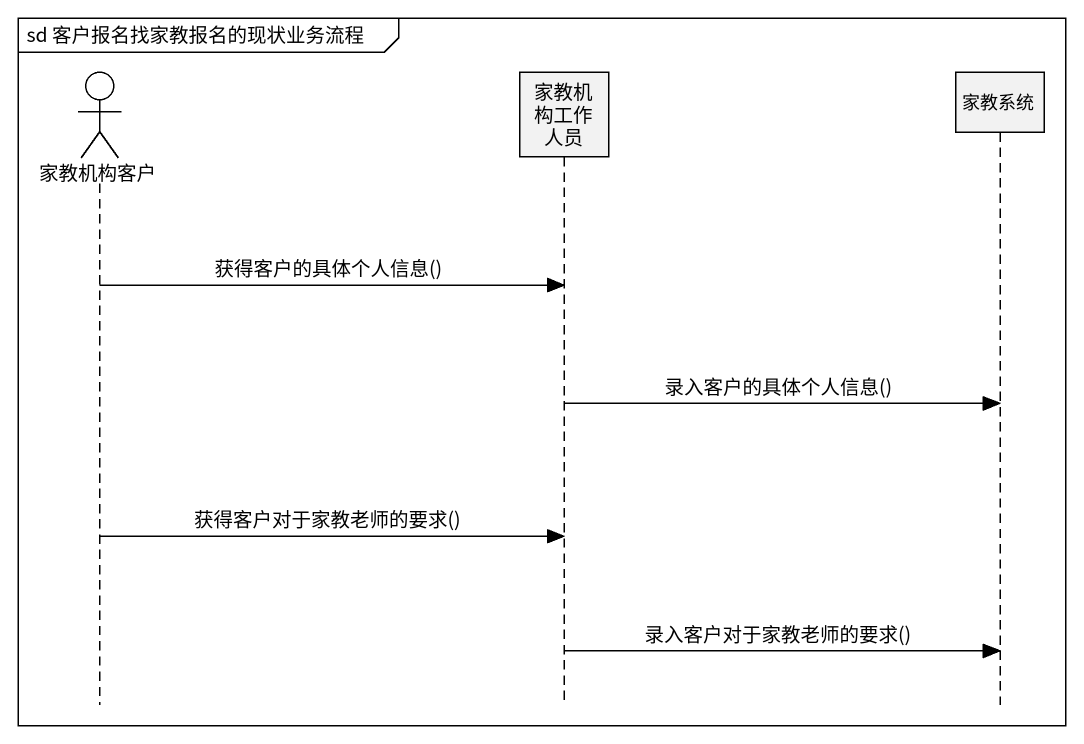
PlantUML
@startuml
mainframe sd 客户报名找家教报名的现状业务流程
hide footbox
actor 家教机构客户
participant 家教机构工作人员
participant 家教系统

家教机构客户 -> 家教机构工作人员 : 获得客户的具体个人信息()
家教机构工作人员 -> 家教系统 : 录入客户的具体个人信息()
家教机构客户 -> 家教机构工作人员 : 获得客户对于家教老师的要求()
家教机构工作人员 -> 家教系统 : 录入客户对于家教老师的要求()
@enduml
